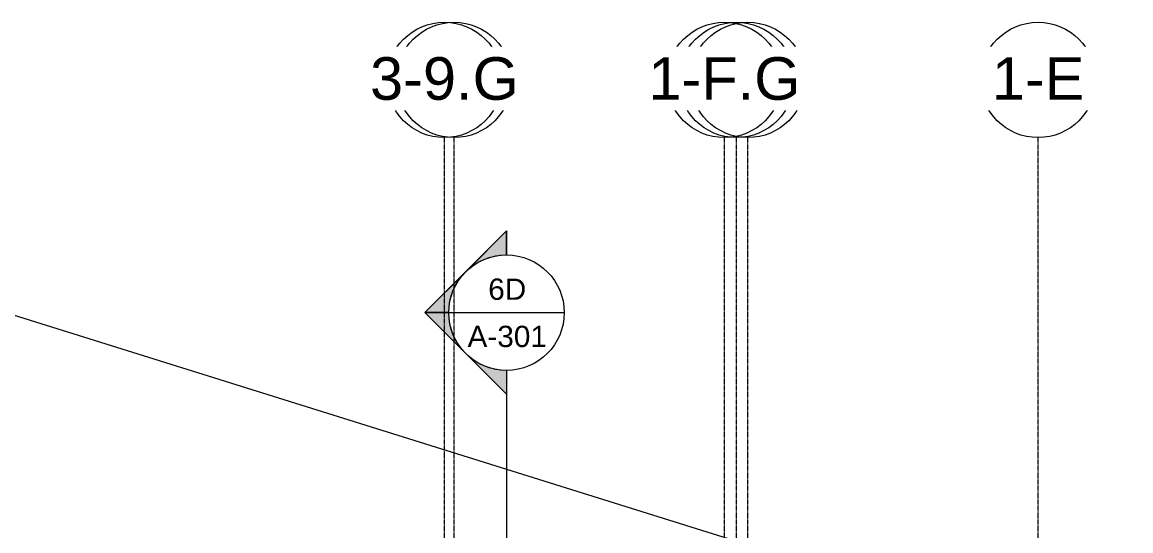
# Model space of a CAD drawing. Header units: inches. Extents: x 21386 to 98546, y -290 to 853.
# Drawn here: x 27421 to 28343, y 412 to 835 of the extents above; entities that cross this region are included whole.
import ezdxf

# ---------------------------------------------------------------- set-up
doc = ezdxf.new("R2010")
doc.units = ezdxf.units.IN
doc.header["$MEASUREMENT"] = 0
doc.linetypes.add('Grid Line 1_2_', pattern=[0.875, 0.5, -0.125, 0.125, -0.125])
for name, color, linetype, lineweight in [('A-ANNO-IDEN', 131, 'Continuous', 9), ('G-ANNO-SYMB', 111, 'Continuous', 9), ('S-GRID', 1, 'Continuous', 9), ('S-GRID-IDEN', 1, 'Continuous', 9)]:
    doc.layers.add(name, color=color, linetype=linetype, lineweight=lineweight)
doc.styles.add('Arial_2', font='arial.ttf', dxfattribs={"height": 35.407186})
doc.styles.add('Arial_3', font='arial.ttf', dxfattribs={"height": 17.703593})

# ---------------------------------------------------------------- blocks, each defined once
blk = doc.blocks.new('Grid - Grid Head - Circle-14747-Building Section - North_South looking East _ Clinic')
at = {"layer": 'S-GRID-IDEN'}
blk.add_circle((21143.8, 786.66), 48, dxfattribs=at)
blk = doc.blocks.new('Section - Section Head - Filled-1526-Building Section - North_South looking East _ Clinic')
at = {"layer": 'G-ANNO-SYMB'}
h = blk.add_hatch(color=256, dxfattribs=at)
edge = h.paths.add_edge_path(flags=0)
edge.add_arc((22248.83, 593.16), 48.06, 47.9216, 90)
edge.add_line((22248.83, 641.22), (22248.83, 661.04))
edge.add_line((22248.83, 661.04), (22281.04, 628.83))
h = blk.add_hatch(color=256, dxfattribs=at)
edge = h.paths.add_edge_path(flags=0)
edge.add_line((22282.77, 627.1), (22316.72, 593.16))
edge.add_line((22316.72, 593.16), (22296.83, 593.16))
edge.add_arc((22248.83, 593.16), 48, 360, 405)
h = blk.add_hatch(color=256, dxfattribs=at)
edge = h.paths.add_edge_path(flags=0)
edge.add_arc((22248.83, 593.16), 48, 315, 360)
edge.add_line((22296.83, 593.16), (22316.72, 593.16))
edge.add_line((22316.72, 593.16), (22282.77, 559.22))
h = blk.add_hatch(color=256, dxfattribs=at)
edge = h.paths.add_edge_path(flags=0)
edge.add_line((22281.04, 557.48), (22248.83, 525.27))
edge.add_line((22248.83, 525.27), (22248.83, 545.09))
edge.add_arc((22248.83, 593.16), 48.06, 270, 312.0784)
for p, q in [((22316.72, 593.16), (22248.83, 661.04)), ((22248.83, 641.16), (22248.83, 661.04)), ((22281.04, 628.83), (22248.83, 661.04)), ((22248.83, 661.04), (22248.83, 641.22)), ((22316.72, 593.16), (22282.77, 627.1)), ((22316.72, 593.16), (22248.83, 525.27)), ((22282.77, 559.22), (22316.72, 593.16)), ((22296.83, 593.16), (22316.72, 593.16)), ((22316.72, 593.16), (22296.83, 593.16)), ((22248.83, 525.27), (22281.04, 557.48)), ((22248.83, 545.16), (22248.83, 525.27)), ((22248.83, 545.09), (22248.83, 525.27))]:
    blk.add_line(p, q, dxfattribs=at)
for radius, start, end in [(48, 90, 270), (48.06, 47.9216, 90), (48, 270, 90), (48, 360, 45), (48, 315, 360), (48.06, 270, 312.0784)]:
    blk.add_arc((22248.83, 593.16), radius, start, end, dxfattribs=at)

msp = doc.modelspace()

# ---------------------------------------------------------------- linework, layer by layer
at = {"layer": 'A-ANNO-IDEN', "color": 153}
msp.add_line((28342.55, 300.65), (27376.5, 602.72), dxfattribs=at)
at = {"layer": 'G-ANNO-SYMB'}
for p, q in [((27775.53, 593.16), (27871.53, 593.16)), ((27823.53, 545.16), (27823.53, -79.66))]:
    msp.add_line(p, q, dxfattribs=at)
at = {"layer": 'S-GRID', "linetype": 'Grid Line 1_2_'}
for p, q in [((27771.95, -273.16), (27771.95, 738.66)), ((27779.95, -273.16), (27779.95, 738.66)), ((28004.7, -273.16), (28004.7, 738.66)), ((28014.7, -273.16), (28014.7, 738.66)), ((28024.2, -273.16), (28024.2, 738.66)), ((28265.45, -273.16), (28265.45, 738.66)), ((28265.45, -273.16), (28265.45, 738.66))]:
    msp.add_line(p, q, dxfattribs=at)

# ---------------------------------------------------------------- block references
at = {"layer": 'G-ANNO-SYMB', "extrusion": (0, 0, -1)}
msp.add_blockref('Section - Section Head - Filled-1526-Building Section - North_South looking East _ Clinic', (-50072.36, 0), dxfattribs=at)
at = {"layer": 'S-GRID-IDEN'}
for p in [(6636.15, 0), (6880.4, 0), (7121.65, 0)]:
    msp.add_blockref('Grid - Grid Head - Circle-14747-Building Section - North_South looking East _ Clinic', p, dxfattribs=at)

# ---------------------------------------------------------------- texts
at = {"layer": 'G-ANNO-SYMB', "char_height": 17.704, "attachment_point": 2, "line_spacing_factor": 0.938532, "style": 'Arial_3'}
for s, insert, width in [('6D', (27824.14, 621.5), 37.584), ('A-301', (27824.14, 582.22), 78.624)]:
    msp.add_mtext(s, dxfattribs=dict(at, insert=insert, width=width))

# ---------------------------------------------------------------- next in the draw order: texts
at = {"layer": 'S-GRID-IDEN', "char_height": 35.407, "width": 85.104, "attachment_point": 2, "line_spacing_factor": 0.938532, "style": 'Arial_2', "bg_fill": 3, "box_fill_scale": 1.25, "bg_fill_color": 0, "bg_fill_transparency": 0}
for s, insert in [('3-9', (27779.95, 805.53)), ('3-8', (28024.2, 805.53)), ('3-7', (28265.45, 805.53))]:
    msp.add_mtext(s, dxfattribs=dict(at, insert=insert))

# ---------------------------------------------------------------- next in the draw order: block references
at = {"layer": 'S-GRID-IDEN'}
for p in [(6628.15, 0), (6870.9, 0), (7121.65, 0)]:
    msp.add_blockref('Grid - Grid Head - Circle-14747-Building Section - North_South looking East _ Clinic', p, dxfattribs=at)

# ---------------------------------------------------------------- next in the draw order: texts
at = {"layer": 'S-GRID-IDEN', "char_height": 35.407, "attachment_point": 2, "line_spacing_factor": 0.938532, "style": 'Arial_2', "bg_fill": 3, "box_fill_scale": 1.25, "bg_fill_color": 0, "bg_fill_transparency": 0}
for s, insert, width in [('3-9.G', (27771.95, 805.53), 147.312), ('1-F', (28014.7, 805.53), 88.128), ('1-E', (28265.45, 805.53), 91.584)]:
    msp.add_mtext(s, dxfattribs=dict(at, insert=insert, width=width))

# ---------------------------------------------------------------- next in the draw order: block references
at = {"layer": 'S-GRID-IDEN'}
msp.add_blockref('Grid - Grid Head - Circle-14747-Building Section - North_South looking East _ Clinic', (6860.9, 0), dxfattribs=at)

# ---------------------------------------------------------------- next in the draw order: texts
at = {"layer": 'S-GRID-IDEN', "insert": (28004.7, 805.53), "char_height": 35.407, "width": 150.336, "attachment_point": 2, "line_spacing_factor": 0.938532, "style": 'Arial_2', "bg_fill": 3, "box_fill_scale": 1.25, "bg_fill_color": 0, "bg_fill_transparency": 0}
msp.add_mtext('1-F.G', dxfattribs=at)

doc.saveas('drawing.dxf')
